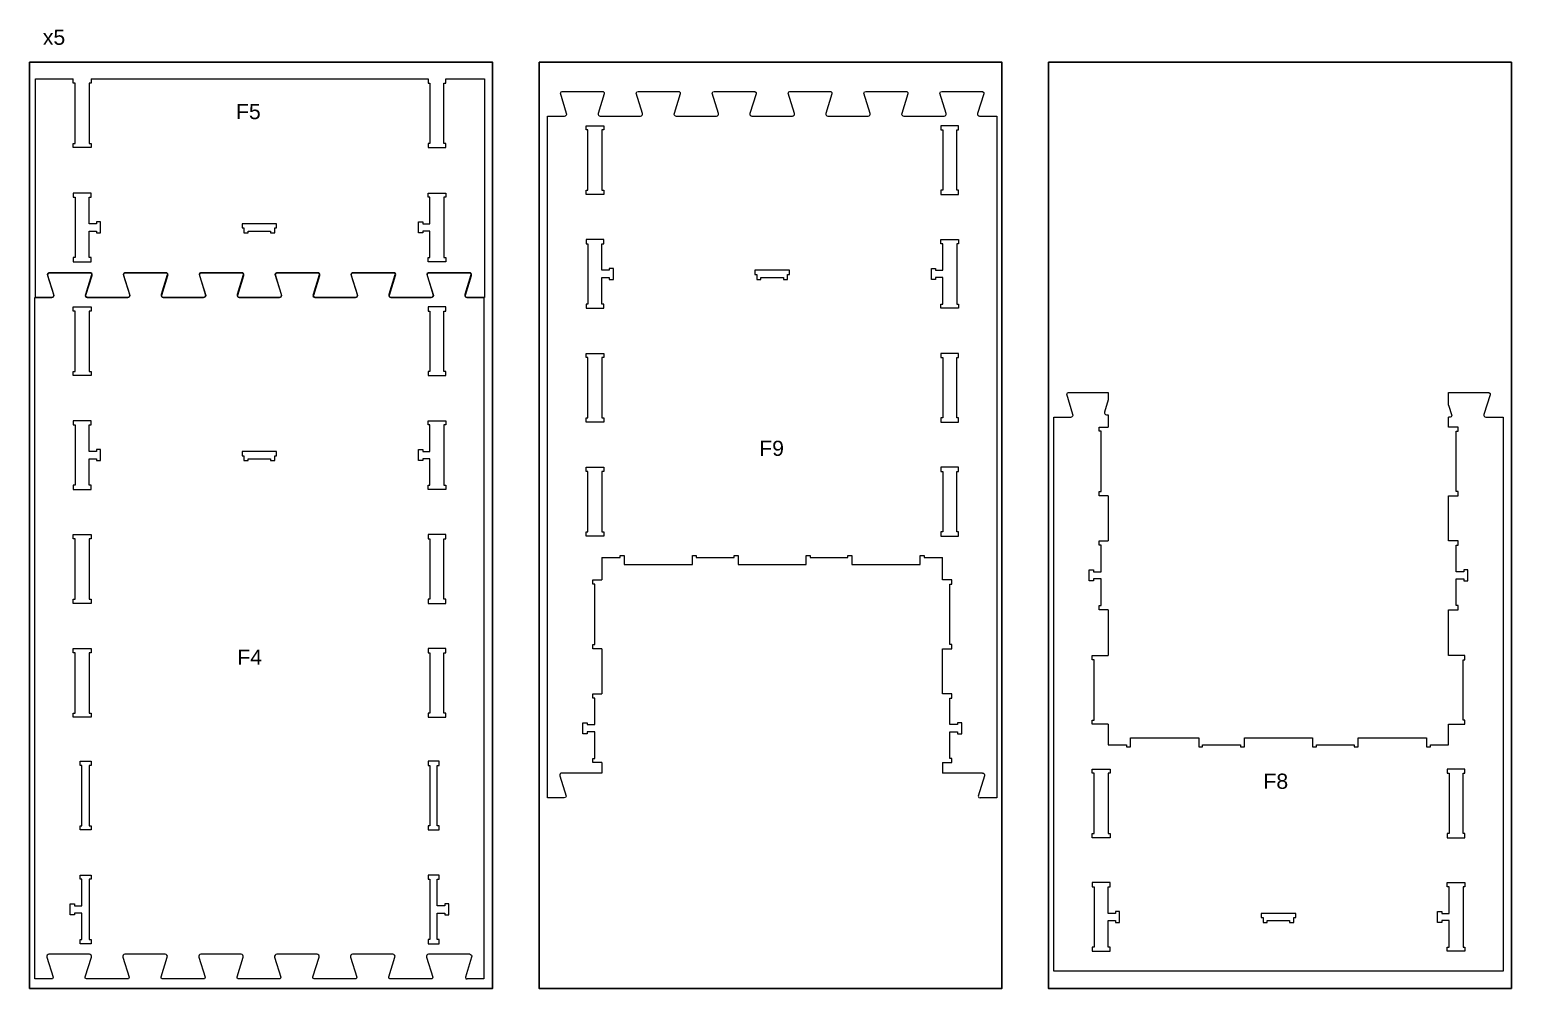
# Model space of a CAD drawing. Header units: millimetres. Extents: x 47343 to 66013, y -73719 to -63321.
# Drawn here: x 56739 to 60644, y -68482 to -65956 of the extents above; entities that cross this region are included whole.
import ezdxf

# ---------------------------------------------------------------- set-up
doc = ezdxf.new("R2010")
doc.units = ezdxf.units.MM
doc.header["$MEASUREMENT"] = 0
doc.layers.add('PLY BOARDS', color=1, linetype='CONTINUOUS', lineweight=30)
doc.layers.add('SHEETS', color=7, linetype='CONTINUOUS', lineweight=5)

msp = doc.modelspace()

# ---------------------------------------------------------------- linework, layer by layer
at = {"layer": 'PLY BOARDS'}
for points in [[(56739.4, -66042.2), (57959.4, -66042.2), (57959.4, -68482.2), (56739.4, -68482.2)], [(58081.7, -66042.2), (59301.7, -66042.2), (59301.7, -68482.2), (58081.7, -68482.2)], [(59424.1, -66042.2), (60644.1, -66042.2), (60644.1, -68482.2), (59424.1, -68482.2)]]:
    msp.add_lwpolyline(points, close=True, dxfattribs=at)
at = {"layer": 'SHEETS'}
for p, q in [((56754.7, -66661.7), (56754.7, -66086)), ((56754.7, -66086), (56854.2, -66086)), ((56901.2, -66086), (57789.2, -66086)), ((57836.2, -66086), (57938.2, -66086)), ((57938.2, -66086), (57938.2, -66661.7)), ((58138.1, -66123.7), (58139.7, -66120)), ((58154.6, -66177.2), (58138.1, -66123.7)), ((58139.7, -66120), (58142.9, -66119.3)), ((58142.9, -66119.3), (58250.7, -66119.3)), ((58253.6, -66125.1), (58237.6, -66177.2)), ((58250.7, -66119.3), (58253.8, -66121.9)), ((58253.8, -66121.9), (58253.6, -66125.1)), ((58338.1, -66123.7), (58339.7, -66120)), ((58354.6, -66177.2), (58338.1, -66123.7)), ((58339.7, -66120), (58342.9, -66119.3)), ((58342.9, -66119.3), (58450.7, -66119.3)), ((58453.6, -66125.1), (58437.6, -66177.2)), ((58450.7, -66119.3), (58453.8, -66121.9)), ((58453.8, -66121.9), (58453.6, -66125.1)), ((58538.1, -66123.7), (58539.7, -66120)), ((58554.6, -66177.2), (58538.1, -66123.7)), ((58539.7, -66120), (58542.9, -66119.3)), ((58542.9, -66119.3), (58650.7, -66119.3)), ((58653.6, -66125.1), (58637.6, -66177.2)), ((58650.7, -66119.3), (58653.8, -66121.9)), ((58653.8, -66121.9), (58653.6, -66125.1)), ((58738.1, -66123.7), (58739.7, -66120)), ((58754.6, -66177.2), (58738.1, -66123.7)), ((58739.7, -66120), (58742.9, -66119.3)), ((58742.9, -66119.3), (58850.7, -66119.3)), ((58853.6, -66125.1), (58837.6, -66177.2)), ((58850.7, -66119.3), (58853.8, -66121.9)), ((58853.8, -66121.9), (58853.6, -66125.1)), ((58938.1, -66123.7), (58939.7, -66120)), ((58954.6, -66177.2), (58938.1, -66123.7)), ((58939.7, -66120), (58942.9, -66119.3)), ((58942.9, -66119.3), (59050.7, -66119.3)), ((59053.6, -66125.1), (59037.6, -66177.2)), ((59050.7, -66119.3), (59053.8, -66121.9)), ((59053.8, -66121.9), (59053.6, -66125.1)), ((59138.1, -66123.7), (59139.7, -66120)), ((59154.6, -66177.2), (59138.1, -66123.7)), ((59139.7, -66120), (59142.9, -66119.3)), ((59142.9, -66119.3), (59250.7, -66119.3)), ((59253.6, -66125.1), (59237.6, -66177.2)), ((59250.7, -66119.3), (59253.8, -66121.9)), ((59253.8, -66121.9), (59253.6, -66125.1)), ((58104.3, -67980.1), (58104.3, -66184.3)), ((58104.3, -66184.3), (58149.3, -66184.3)), ((58149.3, -66184.3), (58151.8, -66183.7)), ((58151.8, -66183.7), (58153.7, -66182.1)), ((58153.7, -66182.1), (58154.7, -66179.7)), ((58154.7, -66179.7), (58154.6, -66177.2)), ((58237.6, -66177.2), (58237.4, -66179.7)), ((58237.4, -66179.7), (58238.4, -66182.1)), ((58238.4, -66182.1), (58240.4, -66183.7)), ((58240.4, -66183.7), (58242.8, -66184.3)), ((58242.8, -66184.3), (58349.3, -66184.3)), ((58349.3, -66184.3), (58351.8, -66183.7)), ((58351.8, -66183.7), (58353.7, -66182.1)), ((58353.7, -66182.1), (58354.7, -66179.7)), ((58354.7, -66179.7), (58354.6, -66177.2)), ((58437.6, -66177.2), (58437.4, -66179.7)), ((58437.4, -66179.7), (58438.4, -66182.1)), ((58438.4, -66182.1), (58440.4, -66183.7)), ((58440.4, -66183.7), (58442.8, -66184.3)), ((58442.8, -66184.3), (58549.3, -66184.3)), ((58549.3, -66184.3), (58551.8, -66183.7)), ((58551.8, -66183.7), (58553.7, -66182.1)), ((58553.7, -66182.1), (58554.7, -66179.7)), ((58554.7, -66179.7), (58554.6, -66177.2)), ((58637.6, -66177.2), (58637.4, -66179.7)), ((58637.4, -66179.7), (58638.4, -66182.1)), ((58638.4, -66182.1), (58640.4, -66183.7)), ((58640.4, -66183.7), (58642.8, -66184.3)), ((58642.8, -66184.3), (58749.3, -66184.3)), ((58749.3, -66184.3), (58751.8, -66183.7)), ((58751.8, -66183.7), (58753.7, -66182.1)), ((58753.7, -66182.1), (58754.7, -66179.7)), ((58754.7, -66179.7), (58754.6, -66177.2)), ((58837.6, -66177.2), (58837.4, -66179.7)), ((58837.4, -66179.7), (58838.4, -66182.1)), ((58838.4, -66182.1), (58840.4, -66183.7)), ((58840.4, -66183.7), (58842.8, -66184.3)), ((58842.8, -66184.3), (58949.3, -66184.3)), ((58949.3, -66184.3), (58951.8, -66183.7)), ((58951.8, -66183.7), (58953.7, -66182.1)), ((58953.7, -66182.1), (58954.7, -66179.7)), ((58954.7, -66179.7), (58954.6, -66177.2)), ((59037.6, -66177.2), (59037.4, -66179.7)), ((59037.4, -66179.7), (59038.4, -66182.1)), ((59038.4, -66182.1), (59040.4, -66183.7)), ((59040.4, -66183.7), (59042.8, -66184.3)), ((59042.8, -66184.3), (59149.3, -66184.3)), ((59149.3, -66184.3), (59151.8, -66183.7)), ((59151.8, -66183.7), (59153.7, -66182.1)), ((59153.7, -66182.1), (59154.7, -66179.7)), ((59154.7, -66179.7), (59154.6, -66177.2)), ((59237.6, -66177.2), (59237.4, -66179.7)), ((59237.4, -66179.7), (59238.4, -66182.1)), ((59238.4, -66182.1), (59240.4, -66183.7)), ((59240.4, -66183.7), (59242.8, -66184.3)), ((59242.8, -66184.3), (59287.8, -66184.3)), ((59287.8, -66184.3), (59287.8, -67980.1)), ((56786.7, -66601.1), (56788.3, -66597.4)), ((56803.2, -66654.6), (56786.7, -66601.1)), ((56787.8, -66598.9), (56786.8, -66601.3)), ((56786.8, -66601.3), (56786.9, -66603.8)), ((56786.9, -66603.8), (56803.4, -66657.2)), ((56789.7, -66597.3), (56787.8, -66598.9)), ((56788.3, -66597.4), (56791.5, -66596.7)), ((56792.2, -66596.7), (56789.7, -66597.3)), ((56791.5, -66596.7), (56899.4, -66596.7)), ((56898.7, -66596.7), (56792.2, -66596.7)), ((56902.2, -66602.5), (56886.2, -66654.6)), ((56887.9, -66655.8), (56903.9, -66603.8)), ((56901.1, -66597.3), (56898.7, -66596.7)), ((56899.4, -66596.7), (56902.4, -66599.3)), ((56903.1, -66598.9), (56901.1, -66597.3)), ((56902.4, -66599.3), (56902.2, -66602.5)), ((56904.1, -66601.3), (56903.1, -66598.9)), ((56903.9, -66603.8), (56904.1, -66601.3)), ((56986.7, -66601.1), (56988.3, -66597.4)), ((57003.2, -66654.6), (56986.7, -66601.1)), ((56987.8, -66598.9), (56986.8, -66601.3)), ((56986.8, -66601.3), (56986.9, -66603.8)), ((56986.9, -66603.8), (57003.4, -66657.2)), ((56989.7, -66597.3), (56987.8, -66598.9)), ((56988.3, -66597.4), (56991.5, -66596.7)), ((56992.2, -66596.7), (56989.7, -66597.3)), ((56991.5, -66596.7), (57099.4, -66596.7)), ((57098.7, -66596.7), (56992.2, -66596.7)), ((57102.2, -66602.5), (57086.2, -66654.6)), ((57087.9, -66655.8), (57103.9, -66603.8)), ((57101.1, -66597.3), (57098.7, -66596.7)), ((57099.4, -66596.7), (57102.4, -66599.3)), ((57103.1, -66598.9), (57101.1, -66597.3)), ((57102.4, -66599.3), (57102.2, -66602.5)), ((57104.1, -66601.3), (57103.1, -66598.9)), ((57103.9, -66603.8), (57104.1, -66601.3)), ((57186.7, -66601.1), (57188.3, -66597.4)), ((57203.2, -66654.6), (57186.7, -66601.1)), ((57187.8, -66598.9), (57186.8, -66601.3)), ((57186.8, -66601.3), (57186.9, -66603.8)), ((57186.9, -66603.8), (57203.4, -66657.2)), ((57189.7, -66597.3), (57187.8, -66598.9)), ((57188.3, -66597.4), (57191.5, -66596.7)), ((57192.2, -66596.7), (57189.7, -66597.3)), ((57191.5, -66596.7), (57299.4, -66596.7)), ((57298.7, -66596.7), (57192.2, -66596.7)), ((57302.2, -66602.5), (57286.2, -66654.6)), ((57287.9, -66655.8), (57303.9, -66603.8)), ((57301.1, -66597.3), (57298.7, -66596.7)), ((57299.4, -66596.7), (57302.4, -66599.3)), ((57303.1, -66598.9), (57301.1, -66597.3)), ((57302.4, -66599.3), (57302.2, -66602.5)), ((57304.1, -66601.3), (57303.1, -66598.9)), ((57303.9, -66603.8), (57304.1, -66601.3)), ((57386.7, -66601.1), (57388.3, -66597.4)), ((57403.2, -66654.6), (57386.7, -66601.1)), ((57387.8, -66598.9), (57386.8, -66601.3)), ((57386.8, -66601.3), (57386.9, -66603.8)), ((57386.9, -66603.8), (57403.4, -66657.2)), ((57389.7, -66597.3), (57387.8, -66598.9)), ((57388.3, -66597.4), (57391.5, -66596.7)), ((57392.2, -66596.7), (57389.7, -66597.3)), ((57391.5, -66596.7), (57499.4, -66596.7)), ((57498.7, -66596.7), (57392.2, -66596.7)), ((57502.2, -66602.5), (57486.2, -66654.6)), ((57487.9, -66655.8), (57503.9, -66603.8)), ((57501.1, -66597.3), (57498.7, -66596.7)), ((57499.4, -66596.7), (57502.4, -66599.3)), ((57503.1, -66598.9), (57501.1, -66597.3)), ((57502.4, -66599.3), (57502.2, -66602.5)), ((57504.1, -66601.3), (57503.1, -66598.9)), ((57503.9, -66603.8), (57504.1, -66601.3)), ((57586.7, -66601.1), (57588.3, -66597.4)), ((57603.2, -66654.6), (57586.7, -66601.1)), ((57587.8, -66598.9), (57586.8, -66601.3)), ((57586.8, -66601.3), (57586.9, -66603.8)), ((57586.9, -66603.8), (57603.4, -66657.2)), ((57589.7, -66597.3), (57587.8, -66598.9)), ((57588.3, -66597.4), (57591.5, -66596.7)), ((57592.2, -66596.7), (57589.7, -66597.3)), ((57591.5, -66596.7), (57699.4, -66596.7)), ((57698.7, -66596.7), (57592.2, -66596.7)), ((57702.2, -66602.5), (57686.2, -66654.6)), ((57687.9, -66655.8), (57703.9, -66603.8)), ((57701.1, -66597.3), (57698.7, -66596.7)), ((57699.4, -66596.7), (57702.4, -66599.3)), ((57703.1, -66598.9), (57701.1, -66597.3)), ((57702.4, -66599.3), (57702.2, -66602.5)), ((57704.1, -66601.3), (57703.1, -66598.9)), ((57703.9, -66603.8), (57704.1, -66601.3)), ((57786.7, -66601.1), (57788.3, -66597.4)), ((57803.2, -66654.6), (57786.7, -66601.1)), ((57787.8, -66598.9), (57786.8, -66601.3)), ((57786.8, -66601.3), (57786.9, -66603.8)), ((57786.9, -66603.8), (57803.4, -66657.2)), ((57789.7, -66597.3), (57787.8, -66598.9)), ((57788.3, -66597.4), (57791.5, -66596.7)), ((57792.2, -66596.7), (57789.7, -66597.3)), ((57791.5, -66596.7), (57899.4, -66596.7)), ((57898.7, -66596.7), (57792.2, -66596.7)), ((57902.2, -66602.5), (57886.2, -66654.6)), ((57887.9, -66655.8), (57903.9, -66603.8)), ((57901.1, -66597.3), (57898.7, -66596.7)), ((57899.4, -66596.7), (57902.4, -66599.3)), ((57903.1, -66598.9), (57901.1, -66597.3)), ((57902.4, -66599.3), (57902.2, -66602.5)), ((57904.1, -66601.3), (57903.1, -66598.9)), ((57903.9, -66603.8), (57904.1, -66601.3)), ((56752.9, -68457.5), (56752.9, -66661.7)), ((56752.9, -66661.7), (56797.9, -66661.7)), ((56798.6, -66661.7), (56754.7, -66661.7)), ((56797.9, -66661.7), (56800.4, -66661.1)), ((56801.8, -66660.9), (56798.6, -66661.7)), ((56800.4, -66661.1), (56802.3, -66659.5)), ((56803.4, -66657.2), (56801.8, -66660.9)), ((56802.3, -66659.5), (56803.3, -66657.1)), ((56803.3, -66657.1), (56803.2, -66654.6)), ((56886.2, -66654.6), (56886, -66657.1)), ((56886, -66657.1), (56887, -66659.5)), ((56887, -66659.5), (56889, -66661.1)), ((56887.7, -66659.1), (56887.9, -66655.8)), ((56890.7, -66661.7), (56887.7, -66659.1)), ((56889, -66661.1), (56891.4, -66661.7)), ((56998.6, -66661.7), (56890.7, -66661.7)), ((56891.4, -66661.7), (56997.9, -66661.7)), ((56997.9, -66661.7), (57000.4, -66661.1)), ((57001.8, -66660.9), (56998.6, -66661.7)), ((57000.4, -66661.1), (57002.3, -66659.5)), ((57003.4, -66657.2), (57001.8, -66660.9)), ((57002.3, -66659.5), (57003.3, -66657.1)), ((57003.3, -66657.1), (57003.2, -66654.6)), ((57086.2, -66654.6), (57086, -66657.1)), ((57086, -66657.1), (57087, -66659.5)), ((57087, -66659.5), (57089, -66661.1)), ((57087.7, -66659.1), (57087.9, -66655.8)), ((57090.7, -66661.7), (57087.7, -66659.1)), ((57089, -66661.1), (57091.4, -66661.7)), ((57198.6, -66661.7), (57090.7, -66661.7)), ((57091.4, -66661.7), (57197.9, -66661.7)), ((57197.9, -66661.7), (57200.4, -66661.1)), ((57201.8, -66660.9), (57198.6, -66661.7)), ((57200.4, -66661.1), (57202.3, -66659.5)), ((57203.4, -66657.2), (57201.8, -66660.9)), ((57202.3, -66659.5), (57203.3, -66657.1)), ((57203.3, -66657.1), (57203.2, -66654.6)), ((57286.2, -66654.6), (57286, -66657.1)), ((57286, -66657.1), (57287, -66659.5)), ((57287, -66659.5), (57289, -66661.1)), ((57287.7, -66659.1), (57287.9, -66655.8)), ((57290.7, -66661.7), (57287.7, -66659.1)), ((57289, -66661.1), (57291.4, -66661.7)), ((57398.6, -66661.7), (57290.7, -66661.7)), ((57291.4, -66661.7), (57397.9, -66661.7)), ((57397.9, -66661.7), (57400.4, -66661.1)), ((57401.8, -66660.9), (57398.6, -66661.7)), ((57400.4, -66661.1), (57402.3, -66659.5)), ((57403.4, -66657.2), (57401.8, -66660.9)), ((57402.3, -66659.5), (57403.3, -66657.1)), ((57403.3, -66657.1), (57403.2, -66654.6)), ((57486.2, -66654.6), (57486, -66657.1)), ((57486, -66657.1), (57487, -66659.5)), ((57487, -66659.5), (57489, -66661.1)), ((57487.7, -66659.1), (57487.9, -66655.8)), ((57490.7, -66661.7), (57487.7, -66659.1)), ((57489, -66661.1), (57491.4, -66661.7)), ((57598.6, -66661.7), (57490.7, -66661.7)), ((57491.4, -66661.7), (57597.9, -66661.7)), ((57597.9, -66661.7), (57600.4, -66661.1)), ((57601.8, -66660.9), (57598.6, -66661.7)), ((57600.4, -66661.1), (57602.3, -66659.5)), ((57603.4, -66657.2), (57601.8, -66660.9)), ((57602.3, -66659.5), (57603.3, -66657.1)), ((57603.3, -66657.1), (57603.2, -66654.6)), ((57686.2, -66654.6), (57686, -66657.1)), ((57686, -66657.1), (57687, -66659.5)), ((57687, -66659.5), (57689, -66661.1)), ((57687.7, -66659.1), (57687.9, -66655.8)), ((57690.7, -66661.7), (57687.7, -66659.1)), ((57689, -66661.1), (57691.4, -66661.7)), ((57798.6, -66661.7), (57690.7, -66661.7)), ((57691.4, -66661.7), (57797.9, -66661.7)), ((57797.9, -66661.7), (57800.4, -66661.1)), ((57801.8, -66660.9), (57798.6, -66661.7)), ((57800.4, -66661.1), (57802.3, -66659.5)), ((57803.4, -66657.2), (57801.8, -66660.9)), ((57802.3, -66659.5), (57803.3, -66657.1)), ((57803.3, -66657.1), (57803.2, -66654.6)), ((57886.2, -66654.6), (57886, -66657.1)), ((57886, -66657.1), (57887, -66659.5)), ((57887, -66659.5), (57889, -66661.1)), ((57887.7, -66659.1), (57887.9, -66655.8)), ((57890.7, -66661.7), (57887.7, -66659.1)), ((57889, -66661.1), (57891.4, -66661.7)), ((57938.2, -66661.7), (57890.7, -66661.7)), ((57891.4, -66661.7), (57936.4, -66661.7)), ((57936.4, -66661.7), (57936.4, -68457.5)), ((59581.8, -66912.4), (59581.8, -66931.6)), ((60478.8, -66945.6), (60478.8, -66912.4)), ((60478.8, -66945.6), (60487.2, -66972.9)), ((59581.8, -66971.2), (59581.8, -67003.6)), ((60482.5, -66977.4), (60478.8, -66977.4)), ((60478.8, -67003.6), (60478.8, -66977.4)), ((60485.7, -66976.6), (60482.5, -66977.4)), ((60487.2, -66972.9), (60485.7, -66976.6)), ((59581.8, -67184.6), (59581.8, -67303.6)), ((60478.8, -67303.6), (60478.8, -67184.6)), ((58247.6, -67347.2), (58247.6, -67406.3)), ((59144.6, -67406.3), (59144.6, -67347.2)), ((59581.8, -67484.6), (59581.8, -67605.6)), ((60478.8, -67605.6), (60478.8, -67484.6)), ((58247.6, -67587.3), (58247.6, -67706.3)), ((59144.6, -67706.3), (59144.6, -67587.3)), ((59581.8, -67786.6), (59581.8, -67840.5)), ((60478.8, -67840.5), (60478.8, -67786.6)), ((58247.6, -67887.3), (58247.6, -67915.1)), ((59144.6, -67887.3), (59144.6, -67915.1)), ((58137.4, -67917.3), (58136.4, -67919.6)), ((58136.4, -67919.6), (58136.5, -67922.2)), ((58136.5, -67922.2), (58153, -67975.6)), ((58139.3, -67915.6), (58137.4, -67917.3)), ((58141.8, -67915.1), (58139.3, -67915.6)), ((58247.6, -67915.1), (58141.8, -67915.1)), ((59250.4, -67915.1), (59144.6, -67915.1)), ((59255.6, -67922.2), (59239.2, -67975.6)), ((59250.4, -67915.1), (59252.8, -67915.6)), ((59252.8, -67915.6), (59254.8, -67917.3)), ((59254.8, -67917.3), (59255.8, -67919.6)), ((59255.8, -67919.6), (59255.6, -67922.2)), ((58148.2, -67980.1), (58104.3, -67980.1)), ((58151.4, -67979.3), (58148.2, -67980.1)), ((58153, -67975.6), (58151.4, -67979.3)), ((59239.2, -67975.6), (59240.7, -67979.3)), ((59240.7, -67979.3), (59243.9, -67980.1)), ((59287.8, -67980.1), (59243.9, -67980.1)), ((56786, -68394.7), (56785, -68397)), ((56785, -68397), (56785.1, -68399.6)), ((56785.1, -68399.6), (56801.6, -68453)), ((56787.9, -68393.1), (56786, -68394.7)), ((56790.4, -68392.5), (56787.9, -68393.1)), ((56896.9, -68392.5), (56790.4, -68392.5)), ((56886.1, -68451.6), (56902.1, -68399.6)), ((56899.3, -68393.1), (56896.9, -68392.5)), ((56901.3, -68394.7), (56899.3, -68393.1)), ((56902.3, -68397), (56901.3, -68394.7)), ((56902.1, -68399.6), (56902.3, -68397)), ((56986, -68394.7), (56985, -68397)), ((56985, -68397), (56985.1, -68399.6)), ((56985.1, -68399.6), (57001.6, -68453)), ((56987.9, -68393.1), (56986, -68394.7)), ((56990.4, -68392.5), (56987.9, -68393.1)), ((57096.9, -68392.5), (56990.4, -68392.5)), ((57086.1, -68451.6), (57102.1, -68399.6)), ((57099.3, -68393.1), (57096.9, -68392.5)), ((57101.3, -68394.7), (57099.3, -68393.1)), ((57102.3, -68397), (57101.3, -68394.7)), ((57102.1, -68399.6), (57102.3, -68397)), ((57186, -68394.7), (57185, -68397)), ((57185, -68397), (57185.1, -68399.6)), ((57185.1, -68399.6), (57201.6, -68453)), ((57187.9, -68393.1), (57186, -68394.7)), ((57190.4, -68392.5), (57187.9, -68393.1)), ((57296.9, -68392.5), (57190.4, -68392.5)), ((57286.1, -68451.6), (57302.1, -68399.6)), ((57299.3, -68393.1), (57296.9, -68392.5)), ((57301.3, -68394.7), (57299.3, -68393.1)), ((57302.3, -68397), (57301.3, -68394.7)), ((57302.1, -68399.6), (57302.3, -68397)), ((57386, -68394.7), (57385, -68397)), ((57385, -68397), (57385.1, -68399.6)), ((57385.1, -68399.6), (57401.6, -68453)), ((57387.9, -68393.1), (57386, -68394.7)), ((57390.4, -68392.5), (57387.9, -68393.1)), ((57496.9, -68392.5), (57390.4, -68392.5)), ((57486.1, -68451.6), (57502.1, -68399.6)), ((57499.3, -68393.1), (57496.9, -68392.5)), ((57501.3, -68394.7), (57499.3, -68393.1)), ((57502.3, -68397), (57501.3, -68394.7)), ((57502.1, -68399.6), (57502.3, -68397)), ((57586, -68394.7), (57585, -68397)), ((57585, -68397), (57585.1, -68399.6)), ((57585.1, -68399.6), (57601.6, -68453)), ((57587.9, -68393.1), (57586, -68394.7)), ((57590.4, -68392.5), (57587.9, -68393.1)), ((57696.9, -68392.5), (57590.4, -68392.5)), ((57686.1, -68451.6), (57702.1, -68399.6)), ((57699.3, -68393.1), (57696.9, -68392.5)), ((57701.3, -68394.7), (57699.3, -68393.1)), ((57702.3, -68397), (57701.3, -68394.7)), ((57702.1, -68399.6), (57702.3, -68397)), ((57786, -68394.7), (57785, -68397)), ((57785, -68397), (57785.1, -68399.6)), ((57785.1, -68399.6), (57801.6, -68453)), ((57787.9, -68393.1), (57786, -68394.7)), ((57790.4, -68392.5), (57787.9, -68393.1)), ((57899, -68392.5), (57790.4, -68392.5)), ((57904.2, -68399.6), (57887.8, -68453)), ((57899, -68392.5), (57901.4, -68393.1)), ((57901.4, -68393.1), (57903.4, -68394.7)), ((57903.4, -68394.7), (57904.4, -68397)), ((57904.4, -68397), (57904.2, -68399.6)), ((56796.8, -68457.5), (56752.9, -68457.5)), ((56800, -68456.7), (56796.8, -68457.5)), ((56801.6, -68453), (56800, -68456.7)), ((56885.9, -68454.9), (56886.1, -68451.6)), ((56889, -68457.5), (56885.9, -68454.9)), ((56996.8, -68457.5), (56889, -68457.5)), ((57000, -68456.7), (56996.8, -68457.5)), ((57001.6, -68453), (57000, -68456.7)), ((57085.9, -68454.9), (57086.1, -68451.6)), ((57089, -68457.5), (57085.9, -68454.9)), ((57196.8, -68457.5), (57089, -68457.5)), ((57200, -68456.7), (57196.8, -68457.5)), ((57201.6, -68453), (57200, -68456.7)), ((57285.9, -68454.9), (57286.1, -68451.6)), ((57289, -68457.5), (57285.9, -68454.9)), ((57396.8, -68457.5), (57289, -68457.5)), ((57400, -68456.7), (57396.8, -68457.5)), ((57401.6, -68453), (57400, -68456.7)), ((57485.9, -68454.9), (57486.1, -68451.6)), ((57489, -68457.5), (57485.9, -68454.9)), ((57596.8, -68457.5), (57489, -68457.5)), ((57600, -68456.7), (57596.8, -68457.5)), ((57601.6, -68453), (57600, -68456.7)), ((57685.9, -68454.9), (57686.1, -68451.6)), ((57689, -68457.5), (57685.9, -68454.9)), ((57796.8, -68457.5), (57689, -68457.5)), ((57800, -68456.7), (57796.8, -68457.5)), ((57801.6, -68453), (57800, -68456.7)), ((57887.8, -68453), (57889.3, -68456.7)), ((57889.3, -68456.7), (57892.5, -68457.5)), ((57936.4, -68457.5), (57892.5, -68457.5))]:
    msp.add_line(p, q, dxfattribs=at)
for points in [[(56901.2, -66086), (56901.2, -66097), (56896.2, -66097), (56896.2, -66256), (56901.2, -66256), (56901.2, -66267), (56854.2, -66267), (56854.2, -66256), (56859.2, -66256), (56859.2, -66097), (56854.2, -66097), (56854.2, -66086)], [(57789.2, -66086), (57789.2, -66097), (57794.2, -66097), (57794.2, -66256), (57789.2, -66256), (57789.2, -66267), (57836.2, -66267), (57836.2, -66256), (57831.2, -66256), (57831.2, -66097), (57836.2, -66097), (57836.2, -66086)], [(60478.8, -66912.4), (60585, -66912.4), (60588.1, -66915), (60587.9, -66918.2), (60571.8, -66970.3), (60571.7, -66972.8), (60572.7, -66975.1), (60574.6, -66976.8), (60577.1, -66977.4), (60622.1, -66977.4), (60622.1, -68436.8), (59438.6, -68436.8), (59438.6, -66977.4), (59483.6, -66977.4), (59486.1, -66976.8), (59488, -66975.1), (59489, -66972.8), (59488.8, -66970.3), (59472.4, -66916.8), (59474, -66913.1), (59477.1, -66912.4), (59581.8, -66912.4)], [(59581.8, -66931.6), (59571.8, -66964.1), (59571.7, -66966.6), (59572.7, -66969), (59574.6, -66970.6), (59577.1, -66971.2), (59581.8, -66971.2)], [(59581.8, -67184.6), (59557.8, -67184.6), (59557.8, -67173.6), (59562.8, -67173.6), (59562.8, -67014.6), (59557.8, -67014.6), (59557.8, -67003.6), (59581.8, -67003.6)], [(60478.8, -67184.6), (60503.8, -67184.6), (60503.8, -67173.6), (60498.8, -67173.6), (60498.8, -67014.6), (60503.8, -67014.6), (60503.8, -67003.6), (60478.8, -67003.6)], [(59581.8, -67484.6), (59557.8, -67484.6), (59557.8, -67473.6), (59562.8, -67473.6), (59562.8, -67403.6), (59542.8, -67403.6), (59542.8, -67408.6), (59531.8, -67408.6), (59531.8, -67379.6), (59542.8, -67379.6), (59542.8, -67384.6), (59562.8, -67384.6), (59562.8, -67314.6), (59557.8, -67314.6), (59557.8, -67303.6), (59581.8, -67303.6)], [(60478.8, -67484.6), (60503.8, -67484.6), (60503.8, -67473.6), (60498.8, -67473.6), (60498.8, -67403.6), (60518.8, -67403.6), (60518.8, -67408.6), (60529.8, -67408.6), (60529.8, -67379.6), (60518.8, -67379.6), (60518.8, -67384.6), (60498.8, -67384.6), (60498.8, -67314.6), (60503.8, -67314.6), (60503.8, -67303.6), (60478.8, -67303.6)], [(58247.6, -67347.2), (58295.8, -67347.2), (58295.8, -67342.2), (58306.3, -67342.2)], [(58306.3, -67342.2), (58306.3, -67365.2), (58485.8, -67365.2), (58485.8, -67342.2), (58496.3, -67342.2), (58496.3, -67347.2), (58595.8, -67347.2), (58595.8, -67342.2), (58606.3, -67342.2), (58606.3, -67365.2), (58785.8, -67365.2), (58785.8, -67342.2), (58796.3, -67342.2), (58796.3, -67347.2), (58895.8, -67347.2), (58895.8, -67342.2), (58906.3, -67342.2), (58906.3, -67365.2), (59085.8, -67365.2), (59085.8, -67342.2), (59096.3, -67342.2), (59096.3, -67347.2), (59144.6, -67347.2)], [(58247.6, -67587.3), (58223.6, -67587.3), (58223.6, -67576.3), (58228.6, -67576.3), (58228.6, -67417.3), (58223.6, -67417.3), (58223.6, -67406.3), (58247.6, -67406.3)], [(59144.6, -67587.3), (59169.6, -67587.3), (59169.6, -67576.3), (59164.6, -67576.3), (59164.6, -67417.3), (59169.6, -67417.3), (59169.6, -67406.3), (59144.6, -67406.3)], [(59581.8, -67786.6), (59539.8, -67786.6), (59539.8, -67775.6), (59544.8, -67775.6), (59544.8, -67616.6), (59539.8, -67616.6), (59539.8, -67605.6), (59581.8, -67605.6)], [(60478.8, -67786.6), (60521.8, -67786.6), (60521.8, -67775.6), (60516.8, -67775.6), (60516.8, -67616.6), (60521.8, -67616.6), (60521.8, -67605.6), (60478.8, -67605.6)], [(58247.6, -67887.3), (58223.6, -67887.3), (58223.6, -67876.3), (58228.6, -67876.3), (58228.6, -67806.3), (58208.6, -67806.3), (58208.6, -67811.3), (58197.6, -67811.3), (58197.6, -67782.3), (58208.6, -67782.3), (58208.6, -67787.3), (58228.6, -67787.3), (58228.6, -67717.3), (58223.6, -67717.3), (58223.6, -67706.3), (58247.6, -67706.3)], [(59144.6, -67887.3), (59169.6, -67887.3), (59169.6, -67876.3), (59164.6, -67876.3), (59164.6, -67806.3), (59184.6, -67806.3), (59184.6, -67811.3), (59195.6, -67811.3), (59195.6, -67782.3), (59184.6, -67782.3), (59184.6, -67787.3), (59164.6, -67787.3), (59164.6, -67717.3), (59169.6, -67717.3), (59169.6, -67706.3), (59144.6, -67706.3)], [(59640.6, -67845.5), (59640.6, -67822.5), (59820.1, -67822.5), (59820.1, -67845.5), (59830.6, -67845.5), (59830.6, -67840.5), (59930.1, -67840.5), (59930.1, -67845.5), (59940.6, -67845.5), (59940.6, -67822.5), (60120.1, -67822.5), (60120.1, -67845.5), (60130.6, -67845.5), (60130.6, -67840.5), (60230.1, -67840.5), (60230.1, -67845.5), (60240.6, -67845.5), (60240.6, -67822.5), (60420.1, -67822.5), (60420.1, -67845.5), (60430.6, -67845.5), (60430.6, -67840.5), (60478.8, -67840.5)], [(59581.8, -67840.5), (59630.1, -67840.5), (59630.1, -67845.5), (59640.6, -67845.5)]]:
    msp.add_lwpolyline(points, dxfattribs=at)
for points in [[(58252.6, -66209.5), (58252.6, -66220.5), (58247.6, -66220.5), (58247.6, -66379.5), (58252.6, -66379.5), (58252.6, -66390.5), (58205.6, -66390.5), (58205.6, -66379.5), (58210.6, -66379.5), (58210.6, -66220.5), (58205.6, -66220.5), (58205.6, -66209.5)], [(59140.6, -66209.5), (59140.6, -66220.5), (59145.6, -66220.5), (59145.6, -66379.5), (59140.6, -66379.5), (59140.6, -66390.5), (59187.6, -66390.5), (59187.6, -66379.5), (59182.6, -66379.5), (59182.6, -66220.5), (59187.6, -66220.5), (59187.6, -66209.5)], [(56901.2, -66386.9), (56854.2, -66386.9), (56854.2, -66397.9), (56859.2, -66397.9), (56859.2, -66556.9), (56854.2, -66556.9), (56854.2, -66567.9), (56901.2, -66567.9), (56901.2, -66556.9), (56896.2, -66556.9), (56896.2, -66486.9), (56915.2, -66486.9), (56915.2, -66491.9), (56926.2, -66491.9), (56926.2, -66462.9), (56915.2, -66462.9), (56915.2, -66467.9), (56896.2, -66467.9), (56896.2, -66397.9), (56901.2, -66397.9)], [(57789.2, -66386.9), (57836.2, -66386.9), (57836.2, -66397.9), (57831.2, -66397.9), (57831.2, -66556.9), (57836.2, -66556.9), (57836.2, -66567.9), (57789.2, -66567.9), (57789.2, -66556.9), (57794.2, -66556.9), (57794.2, -66486.9), (57775.2, -66486.9), (57775.2, -66491.9), (57764.2, -66491.9), (57764.2, -66462.9), (57775.2, -66462.9), (57775.2, -66467.9), (57794.2, -66467.9), (57794.2, -66397.9), (57789.2, -66397.9)], [(57390.2, -66467.9), (57299.2, -66467.9), (57299.2, -66478.9), (57304.2, -66478.9), (57304.2, -66491.9), (57315.2, -66491.9), (57315.2, -66486.9), (57374.2, -66486.9), (57374.2, -66491.9), (57385.2, -66491.9), (57385.2, -66478.9), (57390.2, -66478.9)], [(58252.6, -66509.5), (58205.6, -66509.5), (58205.6, -66520.5), (58210.6, -66520.5), (58210.6, -66679.5), (58205.6, -66679.5), (58205.6, -66690.5), (58252.6, -66690.5), (58252.6, -66679.5), (58247.6, -66679.5), (58247.6, -66609.5), (58266.6, -66609.5), (58266.6, -66614.5), (58277.6, -66614.5), (58277.6, -66585.5), (58266.6, -66585.5), (58266.6, -66590.5), (58247.6, -66590.5), (58247.6, -66520.5), (58252.6, -66520.5)], [(59140.6, -66509.5), (59187.6, -66509.5), (59187.6, -66520.5), (59182.6, -66520.5), (59182.6, -66679.5), (59187.6, -66679.5), (59187.6, -66690.5), (59140.6, -66690.5), (59140.6, -66679.5), (59145.6, -66679.5), (59145.6, -66609.5), (59126.6, -66609.5), (59126.6, -66614.5), (59115.6, -66614.5), (59115.6, -66585.5), (59126.6, -66585.5), (59126.6, -66590.5), (59145.6, -66590.5), (59145.6, -66520.5), (59140.6, -66520.5)], [(58741.6, -66590.5), (58650.6, -66590.5), (58650.6, -66601.5), (58655.6, -66601.5), (58655.6, -66614.5), (58666.6, -66614.5), (58666.6, -66609.5), (58725.6, -66609.5), (58725.6, -66614.5), (58736.6, -66614.5), (58736.6, -66601.5), (58741.6, -66601.5)], [(56901.2, -66686.9), (56901.2, -66697.9), (56896.2, -66697.9), (56896.2, -66856.9), (56901.2, -66856.9), (56901.2, -66867.9), (56854.2, -66867.9), (56854.2, -66856.9), (56859.2, -66856.9), (56859.2, -66697.9), (56854.2, -66697.9), (56854.2, -66686.9)], [(57789.2, -66686.9), (57789.2, -66697.9), (57794.2, -66697.9), (57794.2, -66856.9), (57789.2, -66856.9), (57789.2, -66867.9), (57836.2, -66867.9), (57836.2, -66856.9), (57831.2, -66856.9), (57831.2, -66697.9), (57836.2, -66697.9), (57836.2, -66686.9)], [(58252.6, -66809.5), (58252.6, -66820.5), (58247.6, -66820.5), (58247.6, -66979.5), (58252.6, -66979.5), (58252.6, -66990.5), (58205.6, -66990.5), (58205.6, -66979.5), (58210.6, -66979.5), (58210.6, -66820.5), (58205.6, -66820.5), (58205.6, -66809.5)], [(59140.6, -66809.5), (59140.6, -66820.5), (59145.6, -66820.5), (59145.6, -66979.5), (59140.6, -66979.5), (59140.6, -66990.5), (59187.6, -66990.5), (59187.6, -66979.5), (59182.6, -66979.5), (59182.6, -66820.5), (59187.6, -66820.5), (59187.6, -66809.5)], [(56901.2, -66986.9), (56854.2, -66986.9), (56854.2, -66997.9), (56859.2, -66997.9), (56859.2, -67156.9), (56854.2, -67156.9), (56854.2, -67167.9), (56901.2, -67167.9), (56901.2, -67156.9), (56896.2, -67156.9), (56896.2, -67086.9), (56915.2, -67086.9), (56915.2, -67091.9), (56926.2, -67091.9), (56926.2, -67062.9), (56915.2, -67062.9), (56915.2, -67067.9), (56896.2, -67067.9), (56896.2, -66997.9), (56901.2, -66997.9)], [(57789.2, -66986.9), (57836.2, -66986.9), (57836.2, -66997.9), (57831.2, -66997.9), (57831.2, -67156.9), (57836.2, -67156.9), (57836.2, -67167.9), (57789.2, -67167.9), (57789.2, -67156.9), (57794.2, -67156.9), (57794.2, -67086.9), (57775.2, -67086.9), (57775.2, -67091.9), (57764.2, -67091.9), (57764.2, -67062.9), (57775.2, -67062.9), (57775.2, -67067.9), (57794.2, -67067.9), (57794.2, -66997.9), (57789.2, -66997.9)], [(57390.2, -67067.9), (57299.2, -67067.9), (57299.2, -67078.9), (57304.2, -67078.9), (57304.2, -67091.9), (57315.2, -67091.9), (57315.2, -67086.9), (57374.2, -67086.9), (57374.2, -67091.9), (57385.2, -67091.9), (57385.2, -67078.9), (57390.2, -67078.9)], [(58252.6, -67109.5), (58252.6, -67120.5), (58247.6, -67120.5), (58247.6, -67279.5), (58252.6, -67279.5), (58252.6, -67290.5), (58205.6, -67290.5), (58205.6, -67279.5), (58210.6, -67279.5), (58210.6, -67120.5), (58205.6, -67120.5), (58205.6, -67109.5)], [(59140.6, -67109.5), (59140.6, -67120.5), (59145.6, -67120.5), (59145.6, -67279.5), (59140.6, -67279.5), (59140.6, -67290.5), (59187.6, -67290.5), (59187.6, -67279.5), (59182.6, -67279.5), (59182.6, -67120.5), (59187.6, -67120.5), (59187.6, -67109.5)], [(56901.2, -67286.9), (56901.2, -67297.9), (56896.2, -67297.9), (56896.2, -67456.9), (56901.2, -67456.9), (56901.2, -67467.9), (56854.2, -67467.9), (56854.2, -67456.9), (56859.2, -67456.9), (56859.2, -67297.9), (56854.2, -67297.9), (56854.2, -67286.9)], [(57789.2, -67286.9), (57789.2, -67297.9), (57794.2, -67297.9), (57794.2, -67456.9), (57789.2, -67456.9), (57789.2, -67467.9), (57836.2, -67467.9), (57836.2, -67456.9), (57831.2, -67456.9), (57831.2, -67297.9), (57836.2, -67297.9), (57836.2, -67286.9)], [(56901.2, -67586.9), (56901.2, -67597.9), (56896.2, -67597.9), (56896.2, -67756.9), (56901.2, -67756.9), (56901.2, -67767.9), (56854.2, -67767.9), (56854.2, -67756.9), (56859.2, -67756.9), (56859.2, -67597.9), (56854.2, -67597.9), (56854.2, -67586.9)], [(57789.2, -67586.9), (57789.2, -67597.9), (57794.2, -67597.9), (57794.2, -67756.9), (57789.2, -67756.9), (57789.2, -67767.9), (57836.2, -67767.9), (57836.2, -67756.9), (57831.2, -67756.9), (57831.2, -67597.9), (57836.2, -67597.9), (57836.2, -67586.9)], [(56872.2, -67883.7), (56901.2, -67883.7), (56901.2, -67894.7), (56896.2, -67894.7), (56896.2, -68053.7), (56901.2, -68053.7), (56901.2, -68064.7), (56872.2, -68064.7), (56872.2, -68053.7), (56877.2, -68053.7), (56877.2, -67894.7), (56872.2, -67894.7)], [(57818.2, -67883.7), (57789.2, -67883.7), (57789.2, -67894.7), (57794.2, -67894.7), (57794.2, -68053.7), (57789.2, -68053.7), (57789.2, -68064.7), (57818.2, -68064.7), (57818.2, -68053.7), (57813.2, -68053.7), (57813.2, -67894.7), (57818.2, -67894.7)], [(59586.8, -67904.6), (59586.8, -67915.6), (59581.8, -67915.6), (59581.8, -68074.6), (59586.8, -68074.6), (59586.8, -68085.6), (59539.8, -68085.6), (59539.8, -68074.6), (59544.8, -68074.6), (59544.8, -67915.6), (59539.8, -67915.6), (59539.8, -67904.6)], [(60474.8, -67904.6), (60474.8, -67915.6), (60479.8, -67915.6), (60479.8, -68074.6), (60474.8, -68074.6), (60474.8, -68085.6), (60521.8, -68085.6), (60521.8, -68074.6), (60516.8, -68074.6), (60516.8, -67915.6), (60521.8, -67915.6), (60521.8, -67904.6)], [(56872.2, -68183.7), (56901.2, -68183.7), (56901.2, -68194.7), (56896.2, -68194.7), (56896.2, -68353.7), (56901.2, -68353.7), (56901.2, -68364.7), (56872.2, -68364.7), (56872.2, -68353.7), (56877.2, -68353.7), (56877.2, -68283.7), (56857.2, -68283.7), (56857.2, -68288.7), (56846.2, -68288.7), (56846.2, -68259.7), (56857.2, -68259.7), (56857.2, -68264.7), (56877.2, -68264.7), (56877.2, -68194.7), (56872.2, -68194.7)], [(57818.2, -68183.7), (57789.2, -68183.7), (57789.2, -68194.7), (57794.2, -68194.7), (57794.2, -68353.7), (57789.2, -68353.7), (57789.2, -68364.7), (57818.2, -68364.7), (57818.2, -68353.7), (57813.2, -68353.7), (57813.2, -68283.7), (57833.2, -68283.7), (57833.2, -68288.7), (57844.2, -68288.7), (57844.2, -68259.7), (57833.2, -68259.7), (57833.2, -68264.7), (57813.2, -68264.7), (57813.2, -68194.7), (57818.2, -68194.7)], [(59586.8, -68203.6), (59539.8, -68203.6), (59539.8, -68214.6), (59544.8, -68214.6), (59544.8, -68373.6), (59539.8, -68373.6), (59539.8, -68384.6), (59586.8, -68384.6), (59586.8, -68373.6), (59581.8, -68373.6), (59581.8, -68303.6), (59600.8, -68303.6), (59600.8, -68308.6), (59611.8, -68308.6), (59611.8, -68279.6), (59600.8, -68279.6), (59600.8, -68284.6), (59581.8, -68284.6), (59581.8, -68214.6), (59586.8, -68214.6)], [(60474.8, -68203.6), (60521.8, -68203.6), (60521.8, -68214.6), (60516.8, -68214.6), (60516.8, -68373.6), (60521.8, -68373.6), (60521.8, -68384.6), (60474.8, -68384.6), (60474.8, -68373.6), (60479.8, -68373.6), (60479.8, -68303.6), (60460.8, -68303.6), (60460.8, -68308.6), (60449.8, -68308.6), (60449.8, -68279.6), (60460.8, -68279.6), (60460.8, -68284.6), (60479.8, -68284.6), (60479.8, -68214.6), (60474.8, -68214.6)], [(60075.8, -68284.6), (59984.8, -68284.6), (59984.8, -68295.6), (59989.8, -68295.6), (59989.8, -68308.6), (60000.8, -68308.6), (60000.8, -68303.6), (60059.8, -68303.6), (60059.8, -68308.6), (60070.8, -68308.6), (60070.8, -68295.6), (60075.8, -68295.6)]]:
    msp.add_lwpolyline(points, close=True, dxfattribs=at)

# ---------------------------------------------------------------- texts
at = {"layer": 'PLY BOARDS', "insert": (56774.2, -65956.4), "char_height": 40, "width": 303.373, "attachment_point": 1}
msp.add_mtext('{\\fArial|b0|i0|c0|p34;x5}', dxfattribs=at)
at = {"layer": 'SHEETS', "char_height": 40, "width": 303.373, "attachment_point": 1}
for s, insert in [('{\\fArial|b0|i0|c0|p34;F5}', (57283.2, -66152.2)), ('{\\fArial|b0|i0|c0|p34;F9}', (58662, -67039.4)), ('{\\fArial|b0|i0|c0|p34;F4}', (57286.7, -67589.6)), ('{\\fArial|b0|i0|c0|p34;F8}', (59990.7, -67916.5))]:
    msp.add_mtext(s, dxfattribs=dict(at, insert=insert))

doc.saveas('drawing.dxf')
